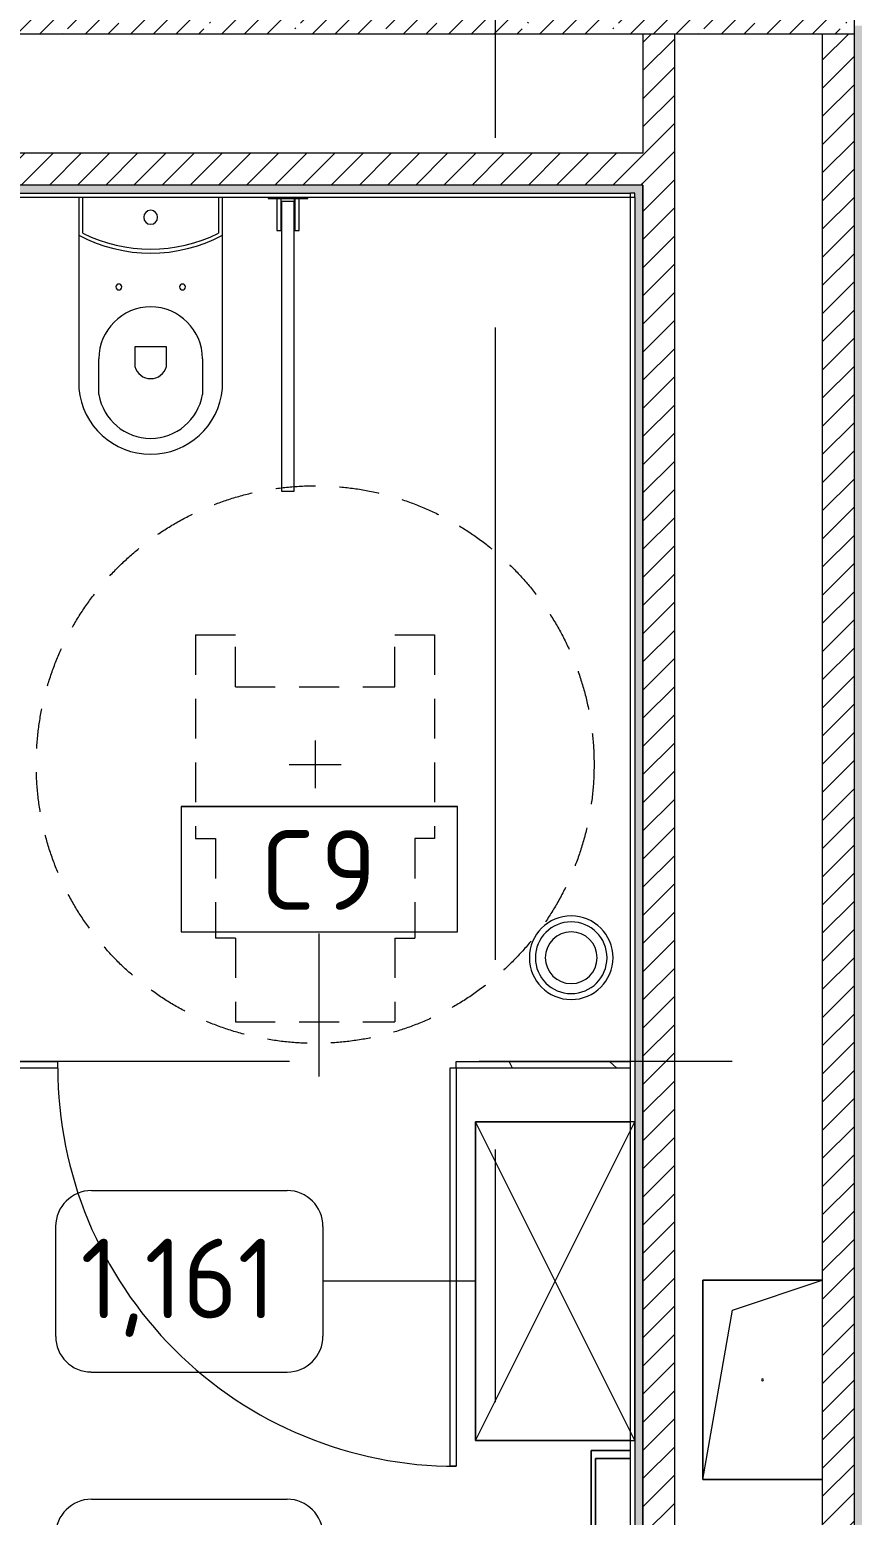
# Model space of a CAD drawing. Header units: millimetres. Extents: x 81494 to 296443, y -8553 to 29000.
# Drawn here: x 99541 to 101611, y 6660 to 10390 of the extents above; entities that cross this region are included whole.
import ezdxf

# ---------------------------------------------------------------- set-up
doc = ezdxf.new("R2010")
doc.units = ezdxf.units.MM
doc.linetypes.add('200_ШТРИХ__ш1_п0_6_', pattern=[160, 100, -60])
doc.linetypes.add('Осевая', pattern=[3175, 635, -476.25, 1587.5, -476.25])
for name, color, linetype, lineweight in [('A-DOOR', 7, 'Continuous', 9), ('A-GENM', 7, 'Continuous', 9), ('A-GENM-IDEN', 7, 'Continuous', 9), ('I-FURN-IDEN', 7, 'Continuous', 9), ('I-WALL', 7, 'Continuous', 9), ('P-SANR-FIXT-1', 7, 'Continuous', 13), ('Оси-2', 7, 'Осевая', 9)]:
    doc.layers.add(name, color=color, linetype=linetype, lineweight=lineweight)
for name, color, linetype, lineweight, true_color in [('A-DOOR-1', 7, 'Continuous', 9, 0xc0c0c0), ('A-WALL-1', 9, 'Continuous', 9, 0x808080), ('I-FURN-1', 9, 'Continuous', 9, 0x808080), ('I-FURN-2', 9, '200_ШТРИХ__ш1_п0_6_', 9, 0x808080), ('P-SANR-FIXT-2', 9, 'Continuous', 13, 0x808080)]:
    doc.layers.add(name, color=color, linetype=linetype, lineweight=lineweight, true_color=true_color)
doc.styles.add('GOST Common', font='GOST_Common.ttf', dxfattribs={"height": 200})
pattern_1 = [(45, (0, 0), (-35.35534, 35.35534), [])]
pattern_2 = [(0, (0, 0), (121.92, 30.48), [10.058, -81.382, 10.058, -81.382, -487.68]), (0, (0, 0), (121.92, 30.48), [-182.88, 10.058, -172.822, 10.058, -81.382, -213.36]), (0, (0, 0), (121.92, 30.48), [-457.2, 10.058, -50.902, 10.058, -142.342]), (120, (45.72, 15.24), (-87.356454, 90.345817), [10.058, -81.382, 10.058, -81.382, -487.68]), (120, (45.72, 15.24), (-87.356454, 90.345817), [-182.88, 10.058, -172.822, 10.058, -81.382, -213.36]), (120, (45.72, 15.24), (-87.356454, 90.345817), [-457.2, 10.058, -50.902, 10.058, -142.342]), (240, (60.96, 76.2), (-34.563546, -120.825817), [10.058, -81.382, 10.058, -81.382, -487.68]), (240, (60.96, 76.2), (-34.563546, -120.825817), [-182.88, 10.058, -172.822, 10.058, -81.382, -213.36]), (240, (60.96, 76.2), (-34.563546, -120.825817), [-457.2, 10.058, -50.902, 10.058, -142.342])]

# ---------------------------------------------------------------- blocks, each defined once
blk = doc.blocks.new('132_МГН_Поручень для унитаза_тип откидной - ПР 1Р-V3-План расстановки мебели и оборудования 1 этажа в осях 23_1-33')
at = {"layer": 'A-GENM'}
for p, q in [((-16, 738), (-16, 9.5)), ((16, 738), (-16, 738)), ((16, 9.5), (16, 738)), ((-28.2, 83), (-28.2, 3)), ((-17, 83), (-28.2, 83)), ((-17, 3), (-17, 83)), ((17, 83), (17, 3)), ((28.2, 83), (17, 83)), ((28.2, 3), (28.2, 83)), ((-50, 3), (-50, 0)), ((50, 3), (-50, 3)), ((-17, 3), (-28.2, 3)), ((-16, 9.5), (-16.6, 8.9)), ((-16.6, 8.9), (-16.6, 4.2)), ((16, 9.5), (-16, 9.5)), ((16, 9.5), (16.6, 8.9)), ((16.6, 8.9), (16.6, 4.2)), ((28.2, 3), (17, 3)), ((50, 0), (50, 3))]:
    blk.add_line(p, q, dxfattribs=at)
for centre, start, end in [((-15.3, 4.2), 180, 270), ((15.3, 4.2), 270, 360)]:
    blk.add_arc(centre, 1.24, start, end, dxfattribs=at)
blk = doc.blocks.new('FRT_2D_Символ _разворот МГН_1 - D1_4_Символ доступности разворота МГН _360__-18618045-План расстановки мебели и оборудования 1 этажа в осях 23_1-33')
at = {"layer": 'I-FURN-1'}
for p, q in [((0, 60.4), (0, -59.6)), ((-65, 0), (65, 0))]:
    blk.add_line(p, q, dxfattribs=at)
at = {"layer": 'I-FURN-2'}
for p, q in [((-300, 325.4), (-300, -185.8)), ((-300, 325.4), (-200, 325.4)), ((-200, 195.4), (-200, 325.4)), ((200, 325.4), (300, 325.4)), ((200, 195.4), (200, 325.4)), ((300, 325.4), (300, -185.8)), ((-200, 195.4), (200, 195.4)), ((-300, -185.8), (-250, -185.8)), ((-250, -185.8), (-250, -435.8)), ((300, -185.8), (250, -185.8)), ((250, -185.8), (250, -435.8)), ((-200, -435.8), (-250, -435.8)), ((-200, -435.8), (-200, -645.8)), ((200, -435.8), (250, -435.8)), ((200, -435.8), (200, -645.8)), ((-200, -645.8), (200, -645.8))]:
    blk.add_line(p, q, dxfattribs=at)
blk.add_circle((0, 0), 700, dxfattribs=at)
blk = doc.blocks.new('GM_Отверстие прямоугольное _в плите_ - Отверстие-21958892-План расстановки мебели и оборудования 1 этажа в осях 23_1-33')
at = {"layer": 'A-GENM'}
for p, q in [((-150, -250), (-150, 250)), ((-150, 250), (150, 250)), ((150, 250), (-150, 250)), ((-150, 250), (-150, -250)), ((-75, 175), (150, 250)), ((-150, -250), (-75, 175)), ((150, -250), (-150, -250)), ((-150, -250), (150, -250))]:
    blk.add_line(p, q, dxfattribs=at)
for start, end in [(360, 180), (180, 360)]:
    blk.add_arc((0, 0), 2.5, start, end, dxfattribs=at)
blk = doc.blocks.new('Вешалка - 1_25-32858924-План расстановки мебели и оборудования 1 этажа в осях 23_1-33')
at = {"layer": 'I-FURN-1'}
for p, q in [((350, 55), (-350, 55)), ((-350, 55), (-350, -44)), ((-350, -44), (-350, 55)), ((-350, 55), (350, 55)), ((-330.4, -44), (-330.4, 44.4)), ((-330.4, -44), (-330.4, 44.4)), ((-330.4, 44.4), (330.2, 44.4)), ((330.2, 44.4), (-330.4, 44.4)), ((330.2, 44.4), (330.2, -44)), ((330.2, -44), (330.2, 44.4)), ((350, -44), (350, 55)), ((350, 55), (350, -44))]:
    blk.add_line(p, q, dxfattribs=at)
blk = doc.blocks.new('Шкаф параметрический - 1_161-V88-План расстановки мебели и оборудования 1 этажа в осях 23_1-33')
at = {"layer": 'I-FURN-1'}
for p, q in [((0, 0), (800, 400)), ((0, 400), (800, 0)), ((800, 400), (0, 400)), ((0, 400), (0, 0)), ((0, 11), (0, 400)), ((0, 400), (800, 400)), ((800, 0), (800, 400)), ((800, 400), (800, 11)), ((0, 0), (800, 0))]:
    blk.add_line(p, q, dxfattribs=at)
blk = doc.blocks.new('WC Seat_2 with Cistern-Wall Based - SE21-33487045-План расстановки мебели и оборудования 1 этажа в осях 23_1-33')
at = {"layer": 'P-SANR-FIXT-2'}
for p, q in [((-55, 485.5), (-55, 100.5)), ((-5, 410.5), (-5, 500.5)), ((255, 500.5), (255, 410.5)), ((305, 100.5), (305, 485.5)), ((85, 430.5), (85, 380.5)), ((165, 380.5), (165, 430.5)), ((85, 380.5), (165, 380.5)), ((-55, 100.5), (-55, 5.5)), ((-45, 5.5), (-45, 95.6)), ((295, 95.6), (295, 5.5)), ((305, 5.5), (305, 100.5))]:
    blk.add_line(p, q, dxfattribs=at)
for centre, radius, start, end in [((125, 469.8), 180.7, 4.9791, 175.0209), ((125, 478.7), 131.8, 9.5273, 170.4727), ((125, 418.8), 41.7, 16.2602, 163.7398), ((125, 410.5), 130, 180, 360), ((45, 230.5), 7.5, 0, 180), ((45, 230.5), 7.5, 180, 360), ((205, 230.5), 7.5, 0, 180), ((205, 230.5), 7.5, 180, 360), ((125, -237), 382.5, 61.9275, 118.0725), ((125, -247), 382.5, 63.6122, 116.3878), ((125, 55.5), 17.5, 0, 180), ((125, 55.5), 17.5, 180, 360)]:
    blk.add_arc(centre, radius, start, end, dxfattribs=at)
blk = doc.blocks.new('мусорная корзина - Round_ Metal-30590745-План расстановки мебели и оборудования 1 этажа в осях 23_1-33')
at = {"layer": 'P-SANR-FIXT-2'}
for radius, start, end in [(105, 0, 180), (90, 360, 180), (65, 0, 180), (105, 180, 360), (90, 180, 360), (65, 180, 360)]:
    blk.add_arc((0, 0), radius, start, end, dxfattribs=at)
blk = doc.blocks.new('131_Сантехническая перегородка_Дверь МГН 2 - СД-1-30897608-План расстановки мебели и оборудования 1 этажа в осях 23_1-33')
at = {"layer": 'A-DOOR'}
h = blk.add_hatch(dxfattribs=at)
h.set_pattern_fill('FP_90', color=256, style=0, pattern_type=2)
h.set_pattern_definition([(288.435, (100513.21, 7791), (416.50086, -832.99954), [158.05, -1159.038]), (319.399, (100563.19, 7641.06), (2499.010644, -2082.486787), [76.799, -3763.143]), (316.848, (100205, 7591.08), (6247.5402574, -5830.957739), [182.691, -8951.868]), (289.983, (100338.28, 7466.13), (1249.49393, -3332.002656), [97.5, -4777.508]), (270, (100371.6, 7791), (416.5, -416.5), [83.3, -333.2]), (298.443, (100371.6, 7707.7), (-2915.5071394, 5414.4962996), [227.365, -11140.87]), (264.289, (100479.89, 7507.78), (416.5263, 3748.496867), [83.716, -4102.058]), (309.806, (100471.56, 7424.48), (-1666.01521, 2082.48651), [65.059, -3187.91])])
h.paths.add_polyline_path([(-366.4, 8), (-427.5, 8), (-427.5, -8), (10, -8), (10, 8)])
at = {"layer": 'A-DOOR-1'}
for p, q in [((10, 1008), (26, 1008)), ((10, 8), (10, 1008)), ((26, 8), (26, 1008)), ((10, 8), (26, 8))]:
    blk.add_line(p, q, dxfattribs=at)
blk.add_arc((10, 8), 1000, 360, 90, dxfattribs=at)
at = {"layer": 'A-GENM'}
for p, q in [((-427.5, 8), (10, 8)), ((10, 8), (10, -8)), ((1010, 8), (1110, 8)), ((1010, 8), (1010, -8)), ((1110, 8), (1110, -8)), ((10, -8), (-427.5, -8)), ((1110, -8), (1010, -8))]:
    blk.add_line(p, q, dxfattribs=at)
blk = doc.blocks.new('Марка_Мебель - В прямоуг_Balcon_Марка-25523697-План расстановки мебели и оборудования 1 этажа в осях 23_1-33')
at = {"layer": 'I-FURN-IDEN'}
for p, q in [((-2.455, 2.278), (2.455, 2.278)), ((-3.355, 1.378), (-3.355, -1.384)), ((3.355, 1.378), (3.355, -1.378)), ((-2.461, -2.278), (2.455, -2.278))]:
    blk.add_line(p, q, dxfattribs=at)
for centre, radius, start, end in [((-2.455, 1.378), 0.9, 90, 180), ((2.455, 1.378), 0.9, 0, 90), ((-2.461, -1.384), 0.893, 180, 270), ((2.455, -1.378), 0.9, 270, 0)]:
    blk.add_arc(centre, radius, start, end, dxfattribs=at)
blk = doc.blocks.new('Mark Reiling - Mark Reiling-26174330-План расстановки мебели и оборудования 1 этажа в осях 23_1-33')
at = {"layer": 'A-GENM-IDEN'}
for p, q in [((-3.47, 1.49), (-3.47, -1.663)), ((-3.47, 1.49), (3.47, 1.49)), ((3.47, 1.49), (-3.47, 1.49)), ((-3.47, 1.49), (-3.47, -1.663)), ((3.47, -1.663), (3.47, 1.49)), ((3.47, -1.663), (3.47, 1.49)), ((-3.47, -1.663), (3.47, -1.663)), ((-3.47, -1.663), (3.47, -1.663))]:
    blk.add_line(p, q, dxfattribs=at)

msp = doc.modelspace()

# ---------------------------------------------------------------- hatches: boundary and pattern name
at = {"layer": 'I-WALL'}
h = msp.add_hatch(dxfattribs=at)
h.set_pattern_fill('FP_2', color=256, style=0, pattern_type=2)
h.set_pattern_definition([(45, (0, 0), (-57.024626, 57.024626), []), (45, (57.025, 0), (-57.024626, 57.024626), [100.806, -20.161, 3.353, -16.808])])
h.paths.add_polyline_path([(101610, 10380), (101610, 10600), (94210, 10600), (94210, 10380), (100987.9, 10380)])
h = msp.add_hatch(dxfattribs=at)
h.set_pattern_fill('FP_3', color=256, style=0, pattern_type=2)
h.set_pattern_definition(pattern_1)
h.paths.add_polyline_path([(101080, 5400), (101160, 5400), (101160, 10380), (101080, 10380), (101080, 6298.3)])
h = msp.add_hatch(dxfattribs=at)
h.set_pattern_fill('FP_3', color=256, style=0, pattern_type=2)
h.set_pattern_definition(pattern_1)
h.paths.add_polyline_path([(101530, 5400), (101610, 5400), (101610, 10380), (101530, 10380), (101530, 6298.3)])
h = msp.add_hatch(dxfattribs=at)
h.set_pattern_fill('FP_67', color=256, style=0, pattern_type=2)
h.set_pattern_definition(pattern_2)
h.paths.add_polyline_path([(101630, 5180), (101630, 10400), (101610, 10400), (101610, 5180)])
h = msp.add_hatch(dxfattribs=at)
h.set_pattern_fill('FP_3', color=256, style=0, pattern_type=2)
h.set_pattern_definition(pattern_1)
h.paths.add_polyline_path([(101080, 10000), (101080, 10080), (94290, 10080), (94290, 10000), (100987.9, 10000)])
h = msp.add_hatch(dxfattribs=at)
h.set_pattern_fill('FP_67', color=256, style=0, pattern_type=2)
h.set_pattern_definition(pattern_2)
h.paths.add_polyline_path([(101060, 9980), (101080, 9980), (101080, 10000), (94310, 10000), (94310, 9980), (100987.9, 9980)])
h = msp.add_hatch(dxfattribs=at)
h.set_pattern_fill('FP_67', color=256, style=0, pattern_type=2)
h.set_pattern_definition(pattern_2)
h.paths.add_polyline_path([(101060, 5420), (101080, 5420), (101080, 9980), (101060, 9980), (101060, 6298.3)])

# ---------------------------------------------------------------- linework, layer by layer
at = {"layer": 'A-GENM-IDEN'}
msp.add_line((100267.7, 7761.4), (100267.7, 8120.5), dxfattribs=at)
at = {"layer": 'A-WALL-1'}
for p, q in [((101610, 10600), (101610, 5180)), ((94210, 10380), (101610, 10380)), ((101080, 10380), (101080, 10080)), ((101160, 5400), (101160, 10380)), ((101530, 10380), (101530, 5400)), ((101080, 10080), (94290, 10080)), ((101080, 10000), (94290, 10000)), ((101080, 10000), (101080, 5400)), ((101080, 5400), (101080, 10000)), ((94321, 9980), (101049, 9980)), ((101060, 9969), (101060, 5431))]:
    msp.add_line(p, q, dxfattribs=at)
at = {"layer": 'I-FURN-IDEN'}
msp.add_line((100660, 7247.5), (100277, 7247.5), dxfattribs=at)
at = {"layer": 'I-WALL'}
for p, q in [((101060, 9969), (94310, 9969)), ((101049, 5420), (101049, 9980)), ((101060, 9980), (101049, 9980)), ((101060, 9969), (101060, 9980))]:
    msp.add_line(p, q, dxfattribs=at)
at = {"layer": 'Оси-2'}
for p, q in [((100710, 593.7), (100710, 19528.3)), ((84793.9, 7800), (122455, 7800))]:
    msp.add_line(p, q, dxfattribs=at)

# ---------------------------------------------------------------- block references
at = {"layer": 'A-GENM', "rotation": 180}
msp.add_blockref('131_Сантехническая перегородка_Дверь МГН 2 - СД-1-30897608-План расстановки мебели и оборудования 1 этажа в осях 23_1-33', (100621.5, 7791), dxfattribs=at)
at = {"layer": 'A-GENM'}
msp.add_blockref('GM_Отверстие прямоугольное _в плите_ - Отверстие-21958892-План расстановки мебели и оборудования 1 этажа в осях 23_1-33', (101380, 7000), dxfattribs=at)
at = {"layer": 'A-GENM-IDEN', "xscale": 99.99999999999993, "yscale": 99.99999999999993, "zscale": 99.99999999999993}
msp.add_blockref('Mark Reiling - Mark Reiling-26174330-План расстановки мебели и оборудования 1 этажа в осях 23_1-33', (100267.7, 8291), dxfattribs=at)
at = {"layer": 'I-FURN-1'}
msp.add_blockref('FRT_2D_Символ _разворот МГН_1 - D1_4_Символ доступности разворота МГН _360__-18618045-План расстановки мебели и оборудования 1 этажа в осях 23_1-33', (100257.3, 8544.9), dxfattribs=at)
for name, p, rotation in [('Шкаф параметрический - 1_161-V88-План расстановки мебели и оборудования 1 этажа в осях 23_1-33', (101060, 6847.5), 89.9999999999999), ('Вешалка - 1_25-32858924-План расстановки мебели и оборудования 1 этажа в осях 23_1-33', (101005, 6472.5), 89.99999999999984)]:
    msp.add_blockref(name, p, dxfattribs=dict(at, rotation=rotation))
at = {"layer": 'I-FURN-IDEN', "xscale": 99.99999999999993, "yscale": 99.99999999999993, "zscale": 99.99999999999993}
for p in [(99941.5, 7247.5), (99941.5, 6472.5)]:
    msp.add_blockref('Марка_Мебель - В прямоуг_Balcon_Марка-25523697-План расстановки мебели и оборудования 1 этажа в осях 23_1-33', p, dxfattribs=at)
at = {"layer": 'P-SANR-FIXT-1', "rotation": 180}
msp.add_blockref('132_МГН_Поручень для унитаза_тип откидной - ПР 1Р-V3-План расстановки мебели и оборудования 1 этажа в осях 23_1-33', (100189, 9969), dxfattribs=at)
at = {"layer": 'P-SANR-FIXT-2', "rotation": 180}
msp.add_blockref('WC Seat_2 with Cistern-Wall Based - SE21-33487045-План расстановки мебели и оборудования 1 этажа в осях 23_1-33', (99969.5, 9974.5), dxfattribs=at)
at = {"layer": 'P-SANR-FIXT-2'}
msp.add_blockref('мусорная корзина - Round_ Metal-30590745-План расстановки мебели и оборудования 1 этажа в осях 23_1-33', (100900, 8060), dxfattribs=at)

# ---------------------------------------------------------------- texts
at = {"layer": 'A-GENM-IDEN', "char_height": 200, "width": 176.371, "attachment_point": 1, "style": 'GOST Common'}
for s, insert in [('\\fGOST Common|b0|i0|c204|p34|;С', (100125.6, 8380.1)), ('\\fGOST Common|b0|i0|c204|p34|;9', (100271.2, 8380.1))]:
    msp.add_mtext(s, dxfattribs=dict(at, insert=insert))
at = {"layer": 'I-FURN-IDEN', "insert": (99668.5, 7354.5), "char_height": 200, "width": 625.316, "attachment_point": 1, "style": 'GOST Common'}
msp.add_mtext('1,161', dxfattribs=at)

doc.saveas('drawing.dxf')
